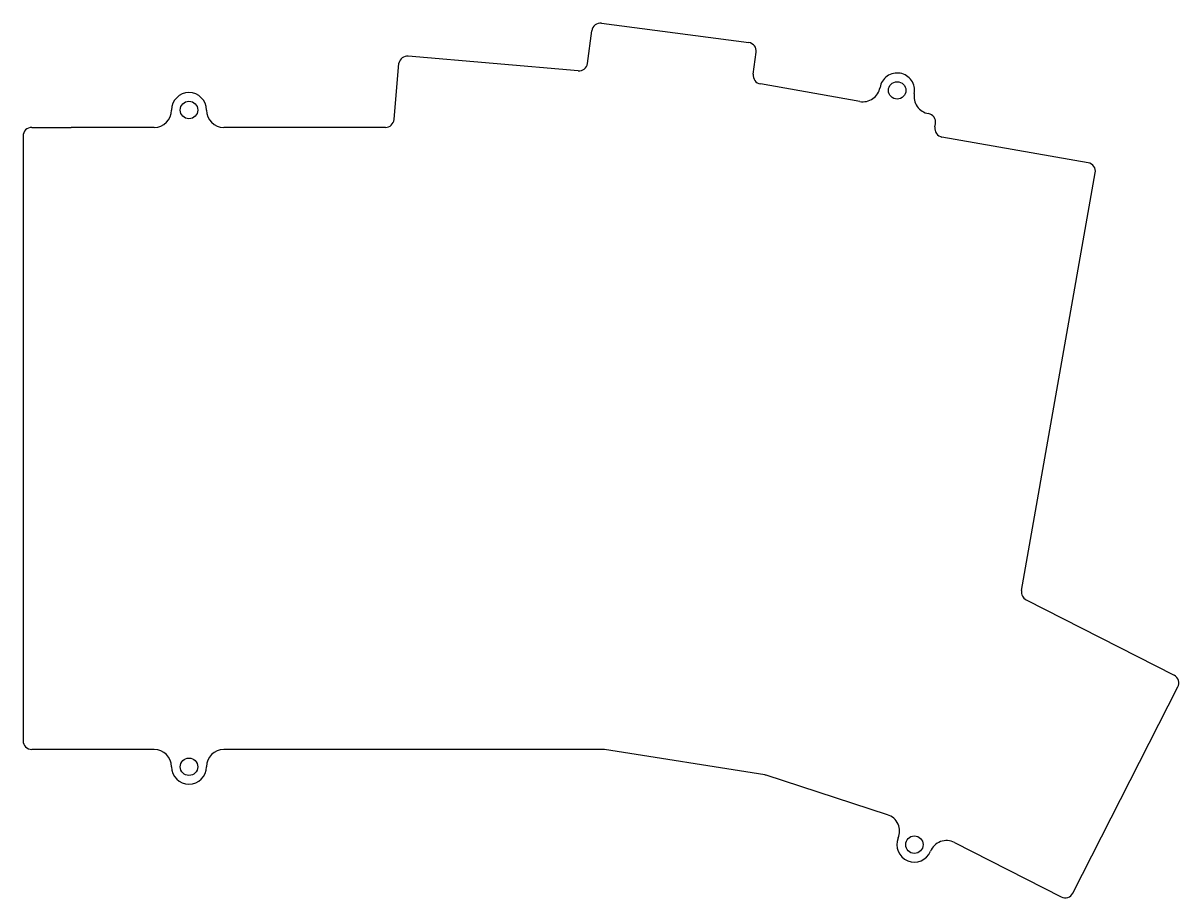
# Model space of a CAD drawing. Extents: x 12 to 144, y -108 to -7.
import ezdxf

# ---------------------------------------------------------------- set-up
doc = ezdxf.new("R2010")
doc.units = 0
doc.header["$MEASUREMENT"] = 0
doc.layers.add('BLACK', color=7, linetype='CONTINUOUS')

msp = doc.modelspace()

# ---------------------------------------------------------------- linework, layer by layer
at = {"layer": 'BLACK', "linetype": 'CONTINUOUS'}
for p, q in [((78.1736, -7.39476), (95.0781, -9.61976)), ((76.5576, -12.0129), (77.0516, -8.25491)), ((75.4793, -12.8788), (55.9831, -11.1738)), ((95.6066, -13.2624), (95.9396, -10.7417)), ((54.3476, -18.4544), (54.9116, -11.9958)), ((107.841, -16.3906), (96.4234, -14.3778)), ((12.7475, -19.3675), (17.2725, -19.3675)), ((26.7975, -19.3675), (17.2725, -19.3675)), ((53.3512, -19.3678), (34.7975, -19.3675)), ((116.465, -19.3148), (116.531, -18.9398)), ((11.7475, -20.3675), (11.7474, -89.805)), ((134.067, -23.4338), (117.276, -20.4738)), ((126.417, -72.5718), (134.878, -24.5928)), ((126.948, -73.6368), (143.934, -82.2915)), ((132.306, -107.314), (144.371, -83.6367)), ((26.7975, -90.805), (12.7475, -90.805)), ((78.344, -90.805), (34.7975, -90.805)), ((96.9249, -93.7355), (78.5005, -90.8174)), ((111.026, -98.3166), (97.0775, -93.7721)), ((118.708, -101.497), (130.961, -107.751))]:
    msp.add_line(p, q, dxfattribs=at)
at = {"layer": 'BLACK'}
for centre in [(112.128, -15.1164), (30.7975, -17.3675), (30.7975, -92.805), (114.105, -101.748)]:
    msp.add_circle(centre, 1, dxfattribs=at)
for centre, radius, start, end in [((78.0426, -8.38576), 0.99962, 82.4698, 172.478), ((94.9476, -10.6117), 1.00048, -7.46592, 82.5013), ((55.8961, -12.1698), 0.99979, 85.008, 169.979), ((75.5663, -11.8828), 0.99979, -94.992, -7.4819), ((96.5976, -13.3934), 0.99962, 172.47, 259.967), ((112.127, -15.1154), 1.99951, 79.9771, 170.009), ((112.128, -15.1156), 1.99951, -10.0229, 80.0094), ((30.7975, -17.3675), 2, 90, 180), ((30.7975, -17.3675), 2, 0, 90), ((108.189, -14.4216), 1.99951, -100.023, -9.9906), ((116.066, -15.8116), 1.99951, 169.977, 260.009), ((26.7975, -17.3675), 2, -90, 0), ((34.7975, -17.3675), 2, 180, 270), ((53.3512, -18.3676), 1.00014, -90, -4.97931), ((115.546, -18.7658), 1.00025, -10.0179, 79.9824), ((12.7475, -20.3675), 1.00004, 90, 180), ((117.45, -19.4888), 1.00025, 169.982, 259.982), ((133.893, -24.4188), 1.00025, -10.0179, 79.9824), ((127.402, -72.7458), 1.00025, 169.982, 242.967), ((143.481, -83.1827), 1, -27.0006, 63.0293), ((12.7475, -89.805), 1.00004, 180, 270), ((26.7975, -92.805), 2, 0, 90), ((34.7975, -92.805), 2, 90, 180), ((78.3435, -91.8054), 1.00039, 80.9708, 89.9708), ((30.7975, -92.805), 2, 180, 360), ((96.7685, -94.7231), 0.99994, 72, 81), ((110.409, -100.218), 1.99932, -22.4347, 72.0407), ((114.105, -101.746), 2.00008, 157.512, 247.468), ((117.799, -103.279), 2.00045, 62.9738, 157.451), ((114.104, -101.746), 2.00008, -112.488, -22.5319), ((131.415, -106.861), 1, -117.001, -26.9707)]:
    msp.add_arc(centre, radius, start, end, dxfattribs=at)

doc.saveas('drawing.dxf')
